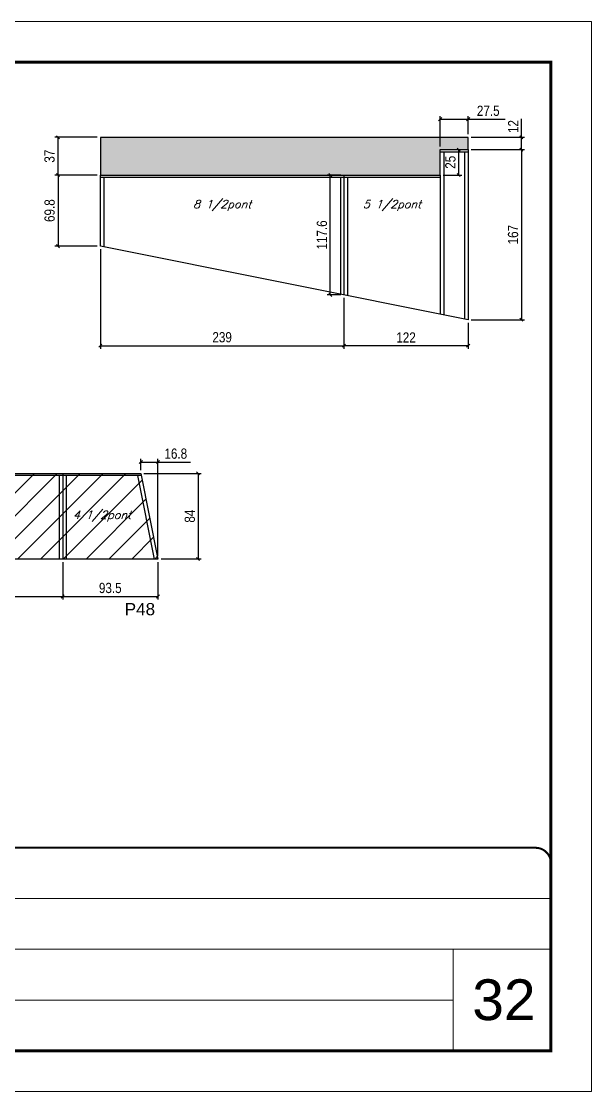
# Model space of a CAD drawing. Extents: x 3309 to 9590, y -2522 to 15424.
# Drawn here: x 9030 to 9590, y 5518 to 6568 of the extents above; entities that cross this region are included whole.
import ezdxf

# ---------------------------------------------------------------- set-up
doc = ezdxf.new("R2010")
doc.units = 0
doc.linetypes.add('CONTINUO', pattern=[0])
doc.linetypes.add('DASHED', pattern=[0.75, 0.5, -0.25])
for name, color, linetype in [('5', 5, 'Continuous'), ('COTA', 241, 'Continuous'), ('Painéis', 200, 'Continuous'), ('SARR_2.2x7', 40, 'Continuous'), ('SARR_3.5x7', 81, 'Continuous'), ('texto', 7, 'Continuous')]:
    doc.layers.add(name, color=color, linetype=linetype)
for name, color, linetype, lineweight in [('CARIMBO', 255, 'Continuous', 9), ('Folhas', 255, 'Continuous', 9), ('Hachura', 251, 'Continuous', 9), ('SARRAFO DE PRESSAO', 251, 'DASHED', 9)]:
    doc.layers.add(name, color=color, linetype=linetype, lineweight=lineweight)
doc.styles.add('ARIAL', font='arial.ttf')
doc.styles.add('COTA TECNICA', font='techl___.ttf', dxfattribs={"height": 10})
doc.styles.add('Romans', font='romans.shx')
doc.styles.get("Standard").update_dxf_attribs({"font": 'arial.ttf'})
doc.dimstyles.new('PAINEL', dxfattribs={"dimtxt": 10, "dimasz": 3, "dimexe": 3, "dimexo": 3, "dimgap": 3, "dimtad": 1, "dimdec": 1, "dimzin": 12, "dimdsep": 46, "dimtxsty": 'COTA TECNICA', "dimblk1": 'OBLIQUE', "dimblk2": 'OBLIQUE', "dimsah": 1, "dimcen": 0.9, "dimclrd": 4, "dimclre": 4, "dimclrt": 240, "dimadec": 1, "dimazin": 3, "dimtfac": 1, "dimtdec": 1, "dimtmove": 0, "dimatfit": 3, "dimfxl": 1, "dimtolj": 1, "dimtzin": 12, "dimarcsym": 0})

# ---------------------------------------------------------------- blocks, each defined once
blk = doc.blocks.new('9999999999')
at = {"color": 30, "linetype": 'CONTINUO'}
for p, q in [((98564.6, 34379.6), (99584, 34379.6)), ((98564.6, 34329.8), (99488, 34329.8)), ((99584, 34329.8), (99488, 34329.8)), ((99488, 34329.8), (99488, 34230.2)), ((98564.6, 34280), (99488, 34280))]:
    blk.add_line(p, q, dxfattribs=at)
at = {"color": 30, "linetype": 'CONTINUO', "const_width": 2}
blk.add_lwpolyline([(99584, 34230.2), (99584, 34414.4, 0.414214), (99569, 34429.4), (98229, 34429.4, 0.414214), (98214, 34414.4), (98214, 34245.2, 0.414214), (98229, 34230.2), (99584, 34230.2)], format="xyb", dxfattribs=at)
at = {"layer": 'Folhas'}
blk.add_lwpolyline([(98139, 34190.2), (99624, 34190.2), (99624, 35240.2), (98139, 35240.2)], close=True, dxfattribs=at)
at = {"layer": 'Folhas', "color": 30, "const_width": 3}
blk.add_lwpolyline([(98214, 34230.2), (99584, 34230.2), (99584, 35200.2), (98214, 35200.2)], close=True, dxfattribs=at)
blk = doc.blocks.new('_Oblique')
at = {"color": 0, "linetype": 'ByBlock', "lineweight": -2}
blk.add_line((-0.5, -0.5), (0.5, 0.5), dxfattribs=at)
blk = doc.blocks.new('*D1029')
at = {"layer": 'COTA', "color": 4, "lineweight": -2, "transparency": 16777216}
for p, q in [((8826.7, 6121.4), (8826.7, 6000.6)), ((9070.7, 6037.4), (9070.7, 6000.6)), ((8826.7, 6003.6), (9070.7, 6003.6))]:
    blk.add_line(p, q, dxfattribs=at)
at = {"layer": 'Defpoints', "color": 0, "transparency": 16777216}
for p in [(8826.7, 6124.4), (9070.7, 6040.4), (9070.7, 6003.6)]:
    blk.add_point(p, dxfattribs=at)
at = {"layer": 'COTA', "color": 4, "lineweight": -2, "transparency": 16777216, "xscale": 3, "yscale": 3, "zscale": 3, "rotation": 180}
blk.add_blockref('_Oblique', (8826.7, 6003.6), dxfattribs=at)
at = {"layer": 'COTA', "color": 4, "lineweight": -2, "transparency": 16777216, "xscale": 3, "yscale": 3, "zscale": 3}
blk.add_blockref('_Oblique', (9070.7, 6003.6), dxfattribs=at)
at = {"layer": 'COTA', "color": 240, "transparency": 16777216, "insert": (8948.7, 6011.7), "char_height": 10, "attachment_point": 5, "style": 'COTA TECNICA'}
blk.add_mtext('\\A1;244', dxfattribs=at)
blk = doc.blocks.new('*D1030')
at = {"layer": 'COTA', "color": 4, "lineweight": -2, "transparency": 16777216}
for p, q in [((9070.7, 6037.4), (9070.7, 6000.6)), ((9164.2, 6037.4), (9164.2, 6000.6)), ((9070.7, 6003.6), (9164.2, 6003.6))]:
    blk.add_line(p, q, dxfattribs=at)
at = {"layer": 'Defpoints', "color": 0, "transparency": 16777216}
for p in [(9070.7, 6040.4), (9164.2, 6040.4), (9164.2, 6003.6)]:
    blk.add_point(p, dxfattribs=at)
at = {"layer": 'COTA', "color": 4, "lineweight": -2, "transparency": 16777216, "xscale": 3, "yscale": 3, "zscale": 3, "rotation": 180}
blk.add_blockref('_Oblique', (9070.7, 6003.6), dxfattribs=at)
at = {"layer": 'COTA', "color": 4, "lineweight": -2, "transparency": 16777216, "xscale": 3, "yscale": 3, "zscale": 3}
blk.add_blockref('_Oblique', (9164.2, 6003.6), dxfattribs=at)
at = {"layer": 'COTA', "color": 240, "transparency": 16777216, "insert": (9117.4, 6011.9), "char_height": 10, "attachment_point": 5, "style": 'COTA TECNICA'}
blk.add_mtext('\\A1;93.5', dxfattribs=at)
blk = doc.blocks.new('*D1031')
at = {"layer": 'COTA', "color": 4, "lineweight": -2, "transparency": 16777216}
for p, q in [((9150.4, 6124.4), (9206.6, 6124.4)), ((9203.6, 6124.4), (9203.6, 6040.4)), ((9167.2, 6040.4), (9206.6, 6040.4))]:
    blk.add_line(p, q, dxfattribs=at)
at = {"layer": 'Defpoints', "color": 0, "transparency": 16777216}
for p in [(9147.4, 6124.4), (9164.2, 6040.4), (9203.6, 6040.4)]:
    blk.add_point(p, dxfattribs=at)
at = {"layer": 'COTA', "color": 4, "lineweight": -2, "transparency": 16777216, "xscale": 3, "yscale": 3, "zscale": 3}
for p, rotation in [((9203.6, 6124.4), 90), ((9203.6, 6040.4), 270)]:
    blk.add_blockref('_Oblique', p, dxfattribs=dict(at, rotation=rotation))
at = {"layer": 'COTA', "color": 240, "transparency": 16777216, "insert": (9195.5, 6082.4), "char_height": 10, "attachment_point": 5, "rotation": 90, "style": 'COTA TECNICA'}
blk.add_mtext('\\A1;84', dxfattribs=at)
blk = doc.blocks.new('*D1033')
at = {"layer": 'COTA', "color": 4, "lineweight": -2, "transparency": 16777216}
for p, q in [((9147.4, 6127.4), (9147.4, 6138.5)), ((9147.4, 6135.5), (9164.2, 6135.5)), ((9164.2, 6043.4), (9164.2, 6138.5)), ((9164.2, 6135.5), (9196.3, 6135.5))]:
    blk.add_line(p, q, dxfattribs=at)
at = {"layer": 'Defpoints', "color": 0, "transparency": 16777216}
for p in [(9164.2, 6135.5), (9147.4, 6124.4), (9164.2, 6040.4)]:
    blk.add_point(p, dxfattribs=at)
at = {"layer": 'COTA', "color": 4, "lineweight": -2, "transparency": 16777216, "xscale": 3, "yscale": 3, "zscale": 3, "rotation": 180}
blk.add_blockref('_Oblique', (9147.4, 6135.5), dxfattribs=at)
at = {"layer": 'COTA', "color": 4, "lineweight": -2, "transparency": 16777216, "xscale": 3, "yscale": 3, "zscale": 3}
blk.add_blockref('_Oblique', (9164.2, 6135.5), dxfattribs=at)
at = {"layer": 'COTA', "color": 240, "transparency": 16777216, "insert": (9181.7, 6143.7), "char_height": 10, "attachment_point": 5, "style": 'COTA TECNICA'}
blk.add_mtext('\\A1;16.8', dxfattribs=at)
blk = doc.blocks.new('*D1076')
at = {"layer": 'COTA', "color": 4, "lineweight": -2, "transparency": 16777216}
for p, q in [((9104.7, 6417.1), (9063.1, 6417.1)), ((9066.1, 6417.1), (9066.1, 6347.3)), ((9104.7, 6347.3), (9063.1, 6347.3))]:
    blk.add_line(p, q, dxfattribs=at)
at = {"layer": 'Defpoints', "color": 0, "transparency": 16777216}
for p in [(9107.7, 6417.1), (9066.1, 6347.3), (9107.7, 6347.3)]:
    blk.add_point(p, dxfattribs=at)
at = {"layer": 'COTA', "color": 4, "lineweight": -2, "transparency": 16777216, "xscale": 3, "yscale": 3, "zscale": 3}
for p, rotation in [((9066.1, 6417.1), 90), ((9066.1, 6347.3), 270)]:
    blk.add_blockref('_Oblique', p, dxfattribs=dict(at, rotation=rotation))
at = {"layer": 'COTA', "color": 240, "transparency": 16777216, "insert": (9057.9, 6382.2), "char_height": 10, "attachment_point": 5, "rotation": 90, "style": 'COTA TECNICA'}
blk.add_mtext('\\A1;69.8', dxfattribs=at)
blk = doc.blocks.new('*D1077')
at = {"layer": 'COTA', "color": 4, "lineweight": -2, "transparency": 16777216}
for p, q in [((9104.7, 6454.1), (9063.1, 6454.1)), ((9066.1, 6417.1), (9066.1, 6454.1)), ((9104.7, 6417.1), (9063.1, 6417.1))]:
    blk.add_line(p, q, dxfattribs=at)
at = {"layer": 'Defpoints', "color": 0, "transparency": 16777216}
for p in [(9066.1, 6454.1), (9107.7, 6454.1), (9107.7, 6417.1)]:
    blk.add_point(p, dxfattribs=at)
at = {"layer": 'COTA', "color": 4, "lineweight": -2, "transparency": 16777216, "xscale": 3, "yscale": 3, "zscale": 3}
for p, rotation in [((9066.1, 6454.1), 90), ((9066.1, 6417.1), 270)]:
    blk.add_blockref('_Oblique', p, dxfattribs=dict(at, rotation=rotation))
at = {"layer": 'COTA', "color": 240, "transparency": 16777216, "insert": (9057.8, 6435.6), "char_height": 10, "attachment_point": 5, "rotation": 90, "style": 'COTA TECNICA'}
blk.add_mtext('\\A1;37', dxfattribs=at)
blk = doc.blocks.new('*D1078')
at = {"layer": 'COTA', "color": 4, "lineweight": -2, "transparency": 16777216}
for p, q in [((9471.7, 6442.1), (9523.9, 6442.1)), ((9520.9, 6442.1), (9520.9, 6275.1)), ((9471.7, 6275.1), (9523.9, 6275.1))]:
    blk.add_line(p, q, dxfattribs=at)
at = {"layer": 'Defpoints', "color": 0, "transparency": 16777216}
for p in [(9468.7, 6442.1), (9468.7, 6275.1), (9520.9, 6275.1)]:
    blk.add_point(p, dxfattribs=at)
at = {"layer": 'COTA', "color": 4, "lineweight": -2, "transparency": 16777216, "xscale": 3, "yscale": 3, "zscale": 3}
for p, rotation in [((9520.9, 6442.1), 90), ((9520.9, 6275.1), 270)]:
    blk.add_blockref('_Oblique', p, dxfattribs=dict(at, rotation=rotation))
at = {"layer": 'COTA', "color": 240, "transparency": 16777216, "insert": (9512.8, 6358.6), "char_height": 10, "attachment_point": 5, "rotation": 90, "style": 'COTA TECNICA'}
blk.add_mtext('\\A1;167', dxfattribs=at)
blk = doc.blocks.new('*D1079')
at = {"layer": 'COTA', "color": 4, "lineweight": -2, "transparency": 16777216}
for p, q in [((9520.9, 6454.1), (9520.9, 6472.4)), ((9471.7, 6454.1), (9523.9, 6454.1)), ((9520.9, 6442.1), (9520.9, 6454.1)), ((9471.7, 6442.1), (9523.9, 6442.1))]:
    blk.add_line(p, q, dxfattribs=at)
at = {"layer": 'Defpoints', "color": 0, "transparency": 16777216}
for p in [(9468.7, 6454.1), (9520.9, 6454.1), (9468.7, 6442.1)]:
    blk.add_point(p, dxfattribs=at)
at = {"layer": 'COTA', "color": 4, "lineweight": -2, "transparency": 16777216, "xscale": 3, "yscale": 3, "zscale": 3}
for p, rotation in [((9520.9, 6454.1), 90), ((9520.9, 6442.1), 270)]:
    blk.add_blockref('_Oblique', p, dxfattribs=dict(at, rotation=rotation))
at = {"layer": 'COTA', "color": 240, "transparency": 16777216, "insert": (9512.9, 6464.7), "char_height": 10, "attachment_point": 5, "rotation": 90, "style": 'COTA TECNICA'}
blk.add_mtext('\\A1;12', dxfattribs=at)
blk = doc.blocks.new('*D1080')
at = {"layer": 'COTA', "color": 4, "lineweight": -2, "transparency": 16777216}
for p, q in [((9107.7, 6344.3), (9107.7, 6246.6)), ((9346.7, 6296.5), (9346.7, 6246.6)), ((9107.7, 6249.6), (9346.7, 6249.6))]:
    blk.add_line(p, q, dxfattribs=at)
at = {"layer": 'Defpoints', "color": 0, "transparency": 16777216}
for p in [(9107.7, 6347.3), (9346.7, 6299.5), (9346.7, 6249.6)]:
    blk.add_point(p, dxfattribs=at)
at = {"layer": 'COTA', "color": 4, "lineweight": -2, "transparency": 16777216, "xscale": 3, "yscale": 3, "zscale": 3, "rotation": 180}
blk.add_blockref('_Oblique', (9107.7, 6249.6), dxfattribs=at)
at = {"layer": 'COTA', "color": 4, "lineweight": -2, "transparency": 16777216, "xscale": 3, "yscale": 3, "zscale": 3}
blk.add_blockref('_Oblique', (9346.7, 6249.6), dxfattribs=at)
at = {"layer": 'COTA', "color": 240, "transparency": 16777216, "insert": (9227.2, 6257.9), "char_height": 10, "attachment_point": 5, "style": 'COTA TECNICA'}
blk.add_mtext('\\A1;239', dxfattribs=at)
blk = doc.blocks.new('*D1081')
at = {"layer": 'COTA', "color": 4, "lineweight": -2, "transparency": 16777216}
for p, q in [((9346.7, 6296.5), (9346.7, 6246.6)), ((9468.7, 6272.1), (9468.7, 6246.6)), ((9468.7, 6249.6), (9346.7, 6249.6))]:
    blk.add_line(p, q, dxfattribs=at)
at = {"layer": 'Defpoints', "color": 0, "transparency": 16777216}
for p in [(9346.7, 6299.5), (9468.7, 6275.1), (9346.7, 6249.6)]:
    blk.add_point(p, dxfattribs=at)
at = {"layer": 'COTA', "color": 4, "lineweight": -2, "transparency": 16777216, "xscale": 3, "yscale": 3, "zscale": 3, "rotation": 180}
blk.add_blockref('_Oblique', (9346.7, 6249.6), dxfattribs=at)
at = {"layer": 'COTA', "color": 4, "lineweight": -2, "transparency": 16777216, "xscale": 3, "yscale": 3, "zscale": 3}
blk.add_blockref('_Oblique', (9468.7, 6249.6), dxfattribs=at)
at = {"layer": 'COTA', "color": 240, "transparency": 16777216, "insert": (9407.7, 6257.7), "char_height": 10, "attachment_point": 5, "style": 'COTA TECNICA'}
blk.add_mtext('\\A1;122', dxfattribs=at)
blk = doc.blocks.new('*D1082')
at = {"layer": 'COTA', "color": 4, "lineweight": -2, "transparency": 16777216}
for p, q in [((9441.2, 6445.1), (9441.2, 6474.9)), ((9441.2, 6471.9), (9468.7, 6471.9)), ((9468.7, 6457.1), (9468.7, 6474.9)), ((9468.7, 6471.9), (9505, 6471.9))]:
    blk.add_line(p, q, dxfattribs=at)
at = {"layer": 'Defpoints', "color": 0, "transparency": 16777216}
for p in [(9468.7, 6471.9), (9468.7, 6454.1), (9441.2, 6442.1)]:
    blk.add_point(p, dxfattribs=at)
at = {"layer": 'COTA', "color": 4, "lineweight": -2, "transparency": 16777216, "xscale": 3, "yscale": 3, "zscale": 3, "rotation": 180}
blk.add_blockref('_Oblique', (9441.2, 6471.9), dxfattribs=at)
at = {"layer": 'COTA', "color": 4, "lineweight": -2, "transparency": 16777216, "xscale": 3, "yscale": 3, "zscale": 3}
blk.add_blockref('_Oblique', (9468.7, 6471.9), dxfattribs=at)
at = {"layer": 'COTA', "color": 240, "transparency": 16777216, "insert": (9488.4, 6480.1), "char_height": 10, "attachment_point": 5, "style": 'COTA TECNICA'}
blk.add_mtext('\\A1;27.5', dxfattribs=at)
blk = doc.blocks.new('*D1083')
at = {"layer": 'COTA', "color": 4, "lineweight": -2, "transparency": 16777216}
for p, q in [((9444.2, 6442.1), (9462.4, 6442.1)), ((9459.4, 6417.1), (9459.4, 6442.1)), ((9444.2, 6417.1), (9462.4, 6417.1))]:
    blk.add_line(p, q, dxfattribs=at)
at = {"layer": 'Defpoints', "color": 0, "transparency": 16777216}
for p in [(9441.2, 6442.1), (9459.4, 6442.1), (9441.2, 6417.1)]:
    blk.add_point(p, dxfattribs=at)
at = {"layer": 'COTA', "color": 4, "lineweight": -2, "transparency": 16777216, "xscale": 3, "yscale": 3, "zscale": 3}
for p, rotation in [((9459.4, 6442.1), 90), ((9459.4, 6417.1), 270)]:
    blk.add_blockref('_Oblique', p, dxfattribs=dict(at, rotation=rotation))
at = {"layer": 'COTA', "color": 240, "transparency": 16777216, "insert": (9451.3, 6429.6), "char_height": 10, "attachment_point": 5, "rotation": 90, "style": 'COTA TECNICA'}
blk.add_mtext('\\A1;25', dxfattribs=at)
blk = doc.blocks.new('*D1084')
at = {"layer": 'COTA', "color": 4, "lineweight": -2, "transparency": 16777216}
for p, q in [((9343.7, 6417.1), (9330.3, 6417.1)), ((9333.3, 6299.5), (9333.3, 6417.1)), ((9343.7, 6299.5), (9330.3, 6299.5))]:
    blk.add_line(p, q, dxfattribs=at)
at = {"layer": 'Defpoints', "color": 0, "transparency": 16777216}
for p in [(9333.3, 6417.1), (9346.7, 6417.1), (9346.7, 6299.5)]:
    blk.add_point(p, dxfattribs=at)
at = {"layer": 'COTA', "color": 4, "lineweight": -2, "transparency": 16777216, "xscale": 3, "yscale": 3, "zscale": 3}
for p, rotation in [((9333.3, 6417.1), 90), ((9333.3, 6299.5), 270)]:
    blk.add_blockref('_Oblique', p, dxfattribs=dict(at, rotation=rotation))
at = {"layer": 'COTA', "color": 240, "transparency": 16777216, "insert": (9325.2, 6358.3), "char_height": 10, "attachment_point": 5, "rotation": 90, "style": 'COTA TECNICA'}
blk.add_mtext('\\A1;117.6', dxfattribs=at)

msp = doc.modelspace()

# ---------------------------------------------------------------- hatches: boundary and pattern name
at = {"layer": 'COTA'}
h = msp.add_hatch(dxfattribs=at)
h.set_pattern_fill('AR-CONC', color=256, scale=0.03)
h.paths.add_polyline_path([(9107.74, 6454.05), (9107.74, 6417.05), (9441.24, 6417.05), (9441.24, 6442.05), (9468.74, 6442.05), (9468.74, 6454.05)])
at = {"layer": 'Hachura', "linetype": 'ByBlock'}
h = msp.add_hatch(dxfattribs=at)
h.set_pattern_fill('ANSI31', color=256, scale=5)
h.paths.add_polyline_path([(8722.19, 6040.37), (8705.39, 6124.37), (8502.49, 6124.37), (8519.29, 6040.37)])
h.paths.add_polyline_path([(9070.68, 6040.37), (9070.68, 6124.37), (8826.68, 6124.37), (8843.48, 6040.37)])
h.paths.add_polyline_path([(9147.41, 6124.37), (9070.68, 6124.37), (9070.68, 6040.37), (9164.21, 6040.37)])

# ---------------------------------------------------------------- linework, layer by layer
at = {"layer": 'COTA'}
for p, q in [((9468.74, 6454.05), (9107.74, 6454.05)), ((9107.74, 6454.05), (9107.74, 6417.05)), ((9468.74, 6442.05), (9468.74, 6454.05)), ((9441.24, 6417.05), (9441.24, 6280.58))]:
    msp.add_line(p, q, dxfattribs=at)
at = {"layer": 'Painéis', "linetype": 'ByBlock'}
for p, q in [((9441.24, 6417.05), (9441.24, 6442.05)), ((9441.24, 6442.05), (9468.74, 6442.05)), ((9468.74, 6442.05), (9468.74, 6275.08)), ((9107.74, 6347.28), (9107.74, 6417.05)), ((9107.74, 6417.05), (9441.24, 6417.05)), ((9346.74, 6417.05), (9346.74, 6299.48)), ((9468.74, 6275.08), (9107.74, 6347.28)), ((8826.68, 6124.37), (9147.41, 6124.37)), ((9070.68, 6124.37), (9070.68, 6040.37)), ((9147.41, 6124.37), (9164.21, 6040.37)), ((9164.21, 6040.37), (8843.48, 6040.37))]:
    msp.add_line(p, q, dxfattribs=at)
at = {"layer": 'SARR_2.2x7', "linetype": 'Continuous'}
for p, q in [((9441.24, 6439.85), (9468.74, 6439.85)), ((9107.74, 6414.85), (9346.74, 6414.85)), ((9346.74, 6414.85), (9441.24, 6414.85)), ((9070.68, 6122.17), (8827.12, 6122.17)), ((9147.85, 6122.17), (9070.68, 6122.17))]:
    msp.add_line(p, q, dxfattribs=at)
at = {"layer": 'SARR_3.5x7'}
for p, q in [((9444.74, 6439.85), (9444.74, 6279.88)), ((9465.24, 6439.85), (9465.24, 6275.78)), ((9111.24, 6414.85), (9111.24, 6346.58)), ((9343.24, 6414.85), (9343.24, 6300.18)), ((9350.24, 6414.85), (9350.24, 6298.78)), ((9067.18, 6122.17), (9067.18, 6040.37)), ((9074.18, 6122.17), (9074.18, 6040.37)), ((9144.28, 6122.17), (9160.64, 6040.37))]:
    msp.add_line(p, q, dxfattribs=at)

# ---------------------------------------------------------------- block references
at = {"layer": 'SARRAFO DE PRESSAO', "color": 6, "linetype": 'ByBlock'}
msp.add_blockref('9999999999', (-90034.11, -28672.37), dxfattribs=at)

# ---------------------------------------------------------------- texts
at = {"layer": '5', "linetype": 'Continuous'}
msp.add_text('P48', height=12, rotation=359.99996, dxfattribs=at).set_placement((9131.58, 5985.21))
at = {"layer": 'CARIMBO', "style": 'ARIAL'}
msp.add_text('32', height=40, dxfattribs=at).set_placement((9472.73, 5587.98))
at = {"layer": 'texto', "color": 2, "char_height": 8, "attachment_point": 5, "style": 'Romans'}
for s, insert in [('{\\Q19;\\C256;8 1/2pont}', (9227.24, 6387.27)), ('{\\Q19;\\C256;5 1/2pont}', (9393.99, 6387.27)), ('{\\Q19;\\C256;4 1/2pont}', (9109.26, 6082.37))]:
    msp.add_mtext(s, dxfattribs=dict(at, insert=insert))

# ---------------------------------------------------------------- dimensions: what is measured, and where the dimension line sits
at = {"layer": 'COTA'}
for base, p1, p2, picture, middle in [((9468.74, 6471.94), (9441.24, 6442.05), (9468.74, 6454.05), '*D1082', (9488.37, 6480.05)), ((9346.74, 6249.6), (9107.74, 6347.28), (9346.74, 6299.48), '*D1080', (9227.24, 6257.85)), ((9346.74, 6249.6), (9468.74, 6275.08), (9346.74, 6299.48), '*D1081', (9407.74, 6257.66)), ((9164.21, 6135.55), (9147.41, 6124.37), (9164.21, 6040.37), '*D1033', (9181.75, 6143.67)), ((9070.68, 6003.61), (8826.68, 6124.37), (9070.68, 6040.37), '*D1029', (8948.68, 6011.68))]:
    dim = msp.add_linear_dim(base=base, p1=p1, p2=p2, dimstyle='PAINEL', dxfattribs=at)
    dim.commit()
    dim.dimension.update_dxf_attribs({"geometry": picture, "text_midpoint": middle})
for base, p1, p2, picture, middle in [((9520.91, 6454.05), (9468.74, 6442.05), (9468.74, 6454.05), '*D1079', (9512.85, 6464.71)), ((9066.06, 6454.05), (9107.74, 6417.05), (9107.74, 6454.05), '*D1077', (9057.84, 6435.55)), ((9459.43, 6442.05), (9441.24, 6417.05), (9441.24, 6442.05), '*D1083', (9451.32, 6429.55)), ((9520.91, 6275.08), (9468.74, 6442.05), (9468.74, 6275.08), '*D1078', (9512.81, 6358.56)), ((9066.06, 6347.28), (9107.74, 6417.05), (9107.74, 6347.28), '*D1076', (9057.93, 6382.16)), ((9333.33, 6417.05), (9346.74, 6299.48), (9346.74, 6417.05), '*D1084', (9325.23, 6358.26)), ((9203.59, 6040.37), (9147.41, 6124.37), (9164.21, 6040.37), '*D1031', (9195.5, 6082.37))]:
    dim = msp.add_linear_dim(base=base, p1=p1, p2=p2, angle=90, dimstyle='PAINEL', dxfattribs=at)
    dim.commit()
    dim.dimension.update_dxf_attribs({"geometry": picture, "text_midpoint": middle})
dim = msp.add_linear_dim(base=(9164.21, 6003.61), p1=(9070.68, 6040.37), p2=(9164.21, 6040.37), dimstyle='PAINEL', override={"dimtmove": 1}, dxfattribs=at)
dim.commit()
dim.dimension.update_dxf_attribs({"geometry": '*D1030', "text_midpoint": (9117.44, 6011.85)})

doc.saveas('drawing.dxf')
